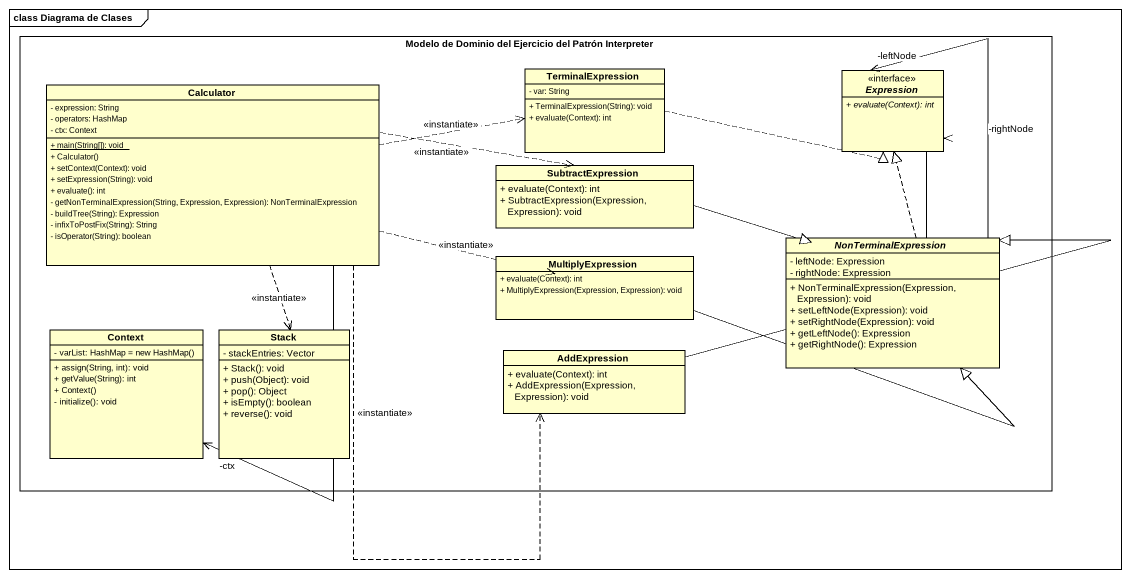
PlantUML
@startuml
mainframe class Diagrama de Clases
hide circle
hide empty members
skinparam classAttributeIconSize 0
rectangle "Modelo de Dominio del Ejercicio del Patrón Interpreter" as Modelo_de_Dominio_del {
  class Calculator {
    - expression: String
    - operators: HashMap
    - ctx: Context
    {static} + main(String[]): void
    + Calculator()
    + setContext(Context): void
    + setExpression(String): void
    + evaluate(): int
    - getNonTerminalExpression(String, Expression, Expression): NonTerminalExpression
    - buildTree(String): Expression
    - infixToPostFix(String): String
    - isOperator(String): boolean
  }
  class TerminalExpression {
    - var: String
    + TerminalExpression(String): void
    + evaluate(Context): int
  }
  interface Expression <<interface>> {
    {abstract} + evaluate(Context): int
  }
  class SubtractExpression {
    + evaluate(Context): int
    + SubtractExpression(Expression, Expression): void
  }
  class MultiplyExpression {
    + evaluate(Context): int
    + MultiplyExpression(Expression, Expression): void
  }
  abstract class NonTerminalExpression {
    - leftNode: Expression
    - rightNode: Expression
    + NonTerminalExpression(Expression, Expression): void
    + setLeftNode(Expression): void
    + setRightNode(Expression): void
    + getLeftNode(): Expression
    + getRightNode(): Expression
  }
  class Context {
    {field} - varList: HashMap = new HashMap()
    + assign(String, int): void
    + getValue(String): int
    + Context()
    - initialize(): void
  }
  class "Stack" as Stack_ {
    - stackEntries: Vector
    + Stack(): void
    + push(Object): void
    + pop(): Object
    + isEmpty(): boolean
    + reverse(): void
  }
  class AddExpression {
    + evaluate(Context): int
    + AddExpression(Expression, Expression): void
  }
}
Calculator .right.> TerminalExpression : <<instantiate>>
Calculator .right.> SubtractExpression : <<instantiate>>
Calculator .right.> MultiplyExpression : <<instantiate>>
Calculator --> "-ctx" Context
Calculator ..> Stack_ : <<instantiate>>
Calculator .right.> AddExpression : <<instantiate>>
TerminalExpression .right.|> Expression
SubtractExpression -right-|> NonTerminalExpression
MultiplyExpression -right-|> NonTerminalExpression
NonTerminalExpression -up-> "-leftNode" Expression
NonTerminalExpression -up-> "-rightNode" Expression
NonTerminalExpression .up.|> Expression
AddExpression -right-|> NonTerminalExpression
@enduml
